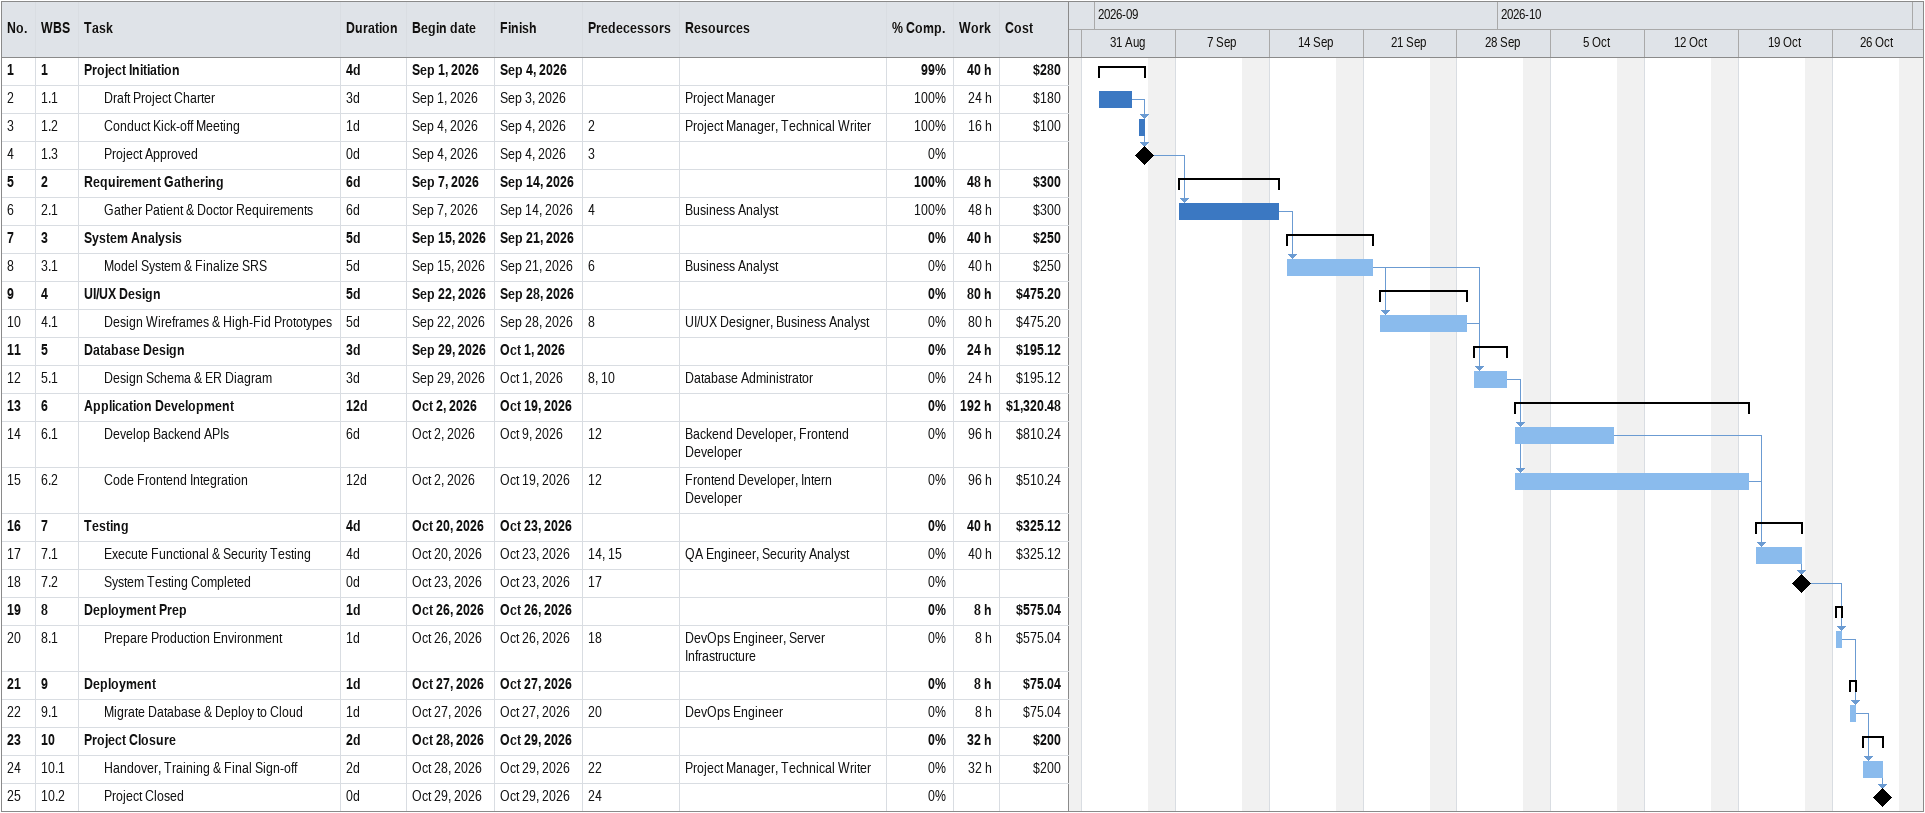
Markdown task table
| ID | WBS | Task | Duration | Start | Finish | Predecessors | Resources | % complete | Work (h) | Cost ($) |
|---|---|---|---|---|---|---|---|---|---|---|
| 1 | 1 | **Project Initiation** | 4d | 2026-09-01 | 2026-09-04 |  |  | 99 | 40 | 280 |
| 2 | 1.1 | Draft Project Charter | 3d | 2026-09-01 | 2026-09-03 |  | Project Manager | 100 | 24 | 180 |
| 3 | 1.2 | Conduct Kick-off Meeting | 1d | 2026-09-04 | 2026-09-04 | 2 | Project Manager, Technical Writer | 100 | 16 | 100 |
| 4 | 1.3 | Project Approved | 0d | 2026-09-04 | 2026-09-04 | 3 |  | 0 |  |  |
| 5 | 2 | **Requirement Gathering** | 6d | 2026-09-07 | 2026-09-14 |  |  | 100 | 48 | 300 |
| 6 | 2.1 | Gather Patient & Doctor Requirements | 6d | 2026-09-07 | 2026-09-14 | 4 | Business Analyst | 100 | 48 | 300 |
| 7 | 3 | **System Analysis** | 5d | 2026-09-15 | 2026-09-21 |  |  | 0 | 40 | 250 |
| 8 | 3.1 | Model System & Finalize SRS | 5d | 2026-09-15 | 2026-09-21 | 6 | Business Analyst | 0 | 40 | 250 |
| 9 | 4 | **UI/UX Design** | 5d | 2026-09-22 | 2026-09-28 |  |  | 0 | 80 | 475.20 |
| 10 | 4.1 | Design Wireframes & High-Fid Prototypes | 5d | 2026-09-22 | 2026-09-28 | 8 | UI/UX Designer, Business Analyst | 0 | 80 | 475.20 |
| 11 | 5 | **Database Design** | 3d | 2026-09-29 | 2026-10-01 |  |  | 0 | 24 | 195.12 |
| 12 | 5.1 | Design Schema & ER Diagram | 3d | 2026-09-29 | 2026-10-01 | 8, 10 | Database Administrator | 0 | 24 | 195.12 |
| 13 | 6 | **Application Development** | 12d | 2026-10-02 | 2026-10-19 |  |  | 0 | 192 | 1320.48 |
| 14 | 6.1 | Develop Backend APIs | 6d | 2026-10-02 | 2026-10-09 | 12 | Backend Developer, Frontend Developer | 0 | 96 | 810.24 |
| 15 | 6.2 | Code Frontend Integration | 12d | 2026-10-02 | 2026-10-19 | 12 | Frontend Developer, Intern Developer | 0 | 96 | 510.24 |
| 16 | 7 | **Testing** | 4d | 2026-10-20 | 2026-10-23 |  |  | 0 | 40 | 325.12 |
| 17 | 7.1 | Execute Functional & Security Testing | 4d | 2026-10-20 | 2026-10-23 | 14, 15 | QA Engineer, Security Analyst | 0 | 40 | 325.12 |
| 18 | 7.2 | System Testing Completed | 0d | 2026-10-23 | 2026-10-23 | 17 |  | 0 |  |  |
| 19 | 8 | **Deployment Prep** | 1d | 2026-10-26 | 2026-10-26 |  |  | 0 | 8 | 575.04 |
| 20 | 8.1 | Prepare Production Environment | 1d | 2026-10-26 | 2026-10-26 | 18 | DevOps Engineer, Server Infrastructure | 0 | 8 | 575.04 |
| 21 | 9 | **Deployment** | 1d | 2026-10-27 | 2026-10-27 |  |  | 0 | 8 | 75.04 |
| 22 | 9.1 | Migrate Database & Deploy to Cloud | 1d | 2026-10-27 | 2026-10-27 | 20 | DevOps Engineer | 0 | 8 | 75.04 |
| 23 | 10 | **Project Closure** | 2d | 2026-10-28 | 2026-10-29 |  |  | 0 | 32 | 200 |
| 24 | 10.1 | Handover, Training & Final Sign-off | 2d | 2026-10-28 | 2026-10-29 | 22 | Project Manager, Technical Writer | 0 | 32 | 200 |
| 25 | 10.2 | Project Closed | 0d | 2026-10-29 | 2026-10-29 | 24 |  | 0 |  |  |
